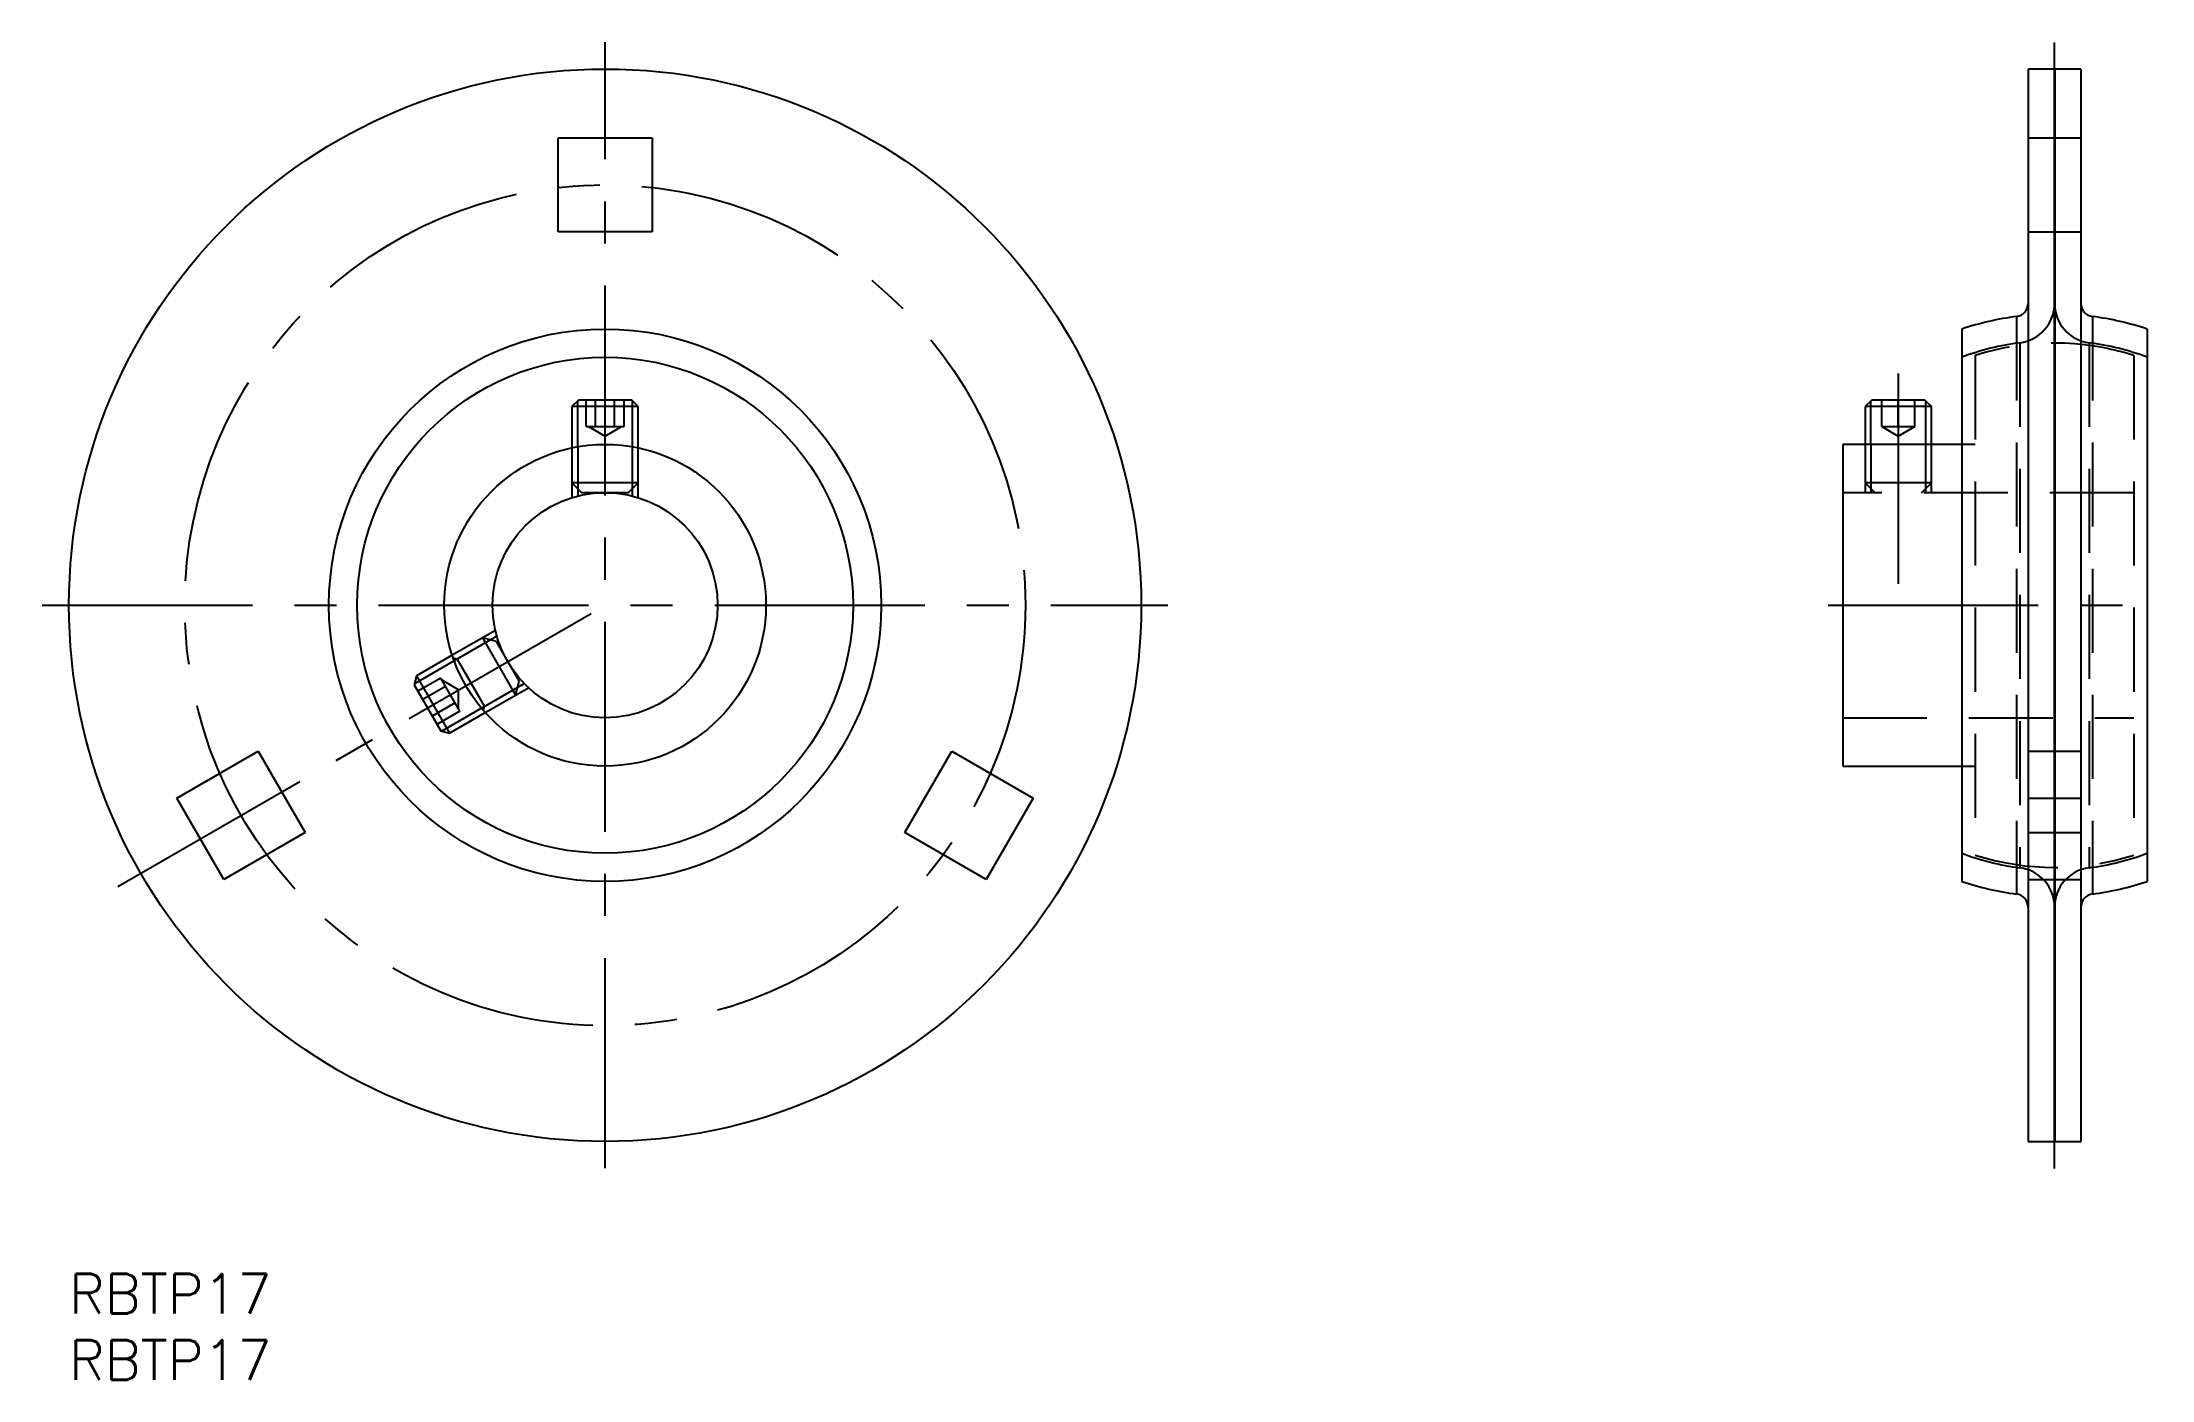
# Model space of a CAD drawing. Extents: x -2 to 157, y -8 to 93.
import ezdxf

# ---------------------------------------------------------------- set-up
doc = ezdxf.new("R2010")
doc.units = 0
doc.header["$LTSCALE"] = 0.5
doc.linetypes.add('CENTER', pattern=[50.8, 31.75, -6.35, 6.35, -6.35])
doc.linetypes.add('DASHED', pattern=[19.05, 12.7, -6.35])
for name, color, linetype in [('MSM_CENTER', 1, 'CENTER'), ('MSM_CONTINUOUS', 7, 'CONTINUOUS'), ('MSM_DASHED', 4, 'DASHED'), ('MSM_NARROW', 5, 'CONTINUOUS'), ('MSM_PART_NUMBER', 7, 'CONTINUOUS')]:
    doc.layers.add(name, color=color, linetype=linetype)
doc.styles.get("Standard").update_dxf_attribs({"font": 'txt.shx', "height": 3, "bigfont": 'bigfont.shx'})

msp = doc.modelspace()

# ---------------------------------------------------------------- linework, layer by layer
at = {"layer": 'MSM_CENTER'}
for p, q in [((40.5, 7.98), (40.5, 93.03)), ((150, 7.96), (150, 93.01)), ((138.2, 68), (138.2, 49.83)), ((3.69, 29.25), (41.91, 51.31)), ((-2.02, 50.5), (83.02, 50.5)), ((132.9, 50.5), (157.35, 50.5))]:
    msp.add_line(p, q, dxfattribs=at)
msp.add_circle((40.5, 50.5), 31.75, dxfattribs=at)
at = {"layer": 'MSM_CONTINUOUS'}
for p, q in [((149.98, 91), (148, 91)), ((148, 91), (148, 10)), ((150, 90.98), (149.98, 91)), ((149.98, 91), (149.98, 10)), ((150.02, 91), (150, 90.98)), ((150, 90.98), (150, 10.02)), ((152, 91), (150.02, 91)), ((150.02, 91), (150.02, 10)), ((152, 91), (152, 10)), ((36.95, 78.7), (36.95, 85.8)), ((36.95, 85.8), (44.05, 85.8)), ((44.05, 85.8), (44.05, 78.7)), ((44.05, 78.7), (36.95, 78.7)), ((143, 71.36), (143, 29.64)), ((157, 71.36), (157, 29.64)), ((38.49, 66), (38, 65.51)), ((43, 65.51), (38, 65.51)), ((38, 65.51), (38, 62.39)), ((42.51, 66), (38.49, 66)), ((43, 65.51), (42.51, 66)), ((43, 62.39), (43, 65.51)), ((136.19, 66), (135.7, 65.51)), ((140.7, 65.51), (135.7, 65.51)), ((135.7, 65.51), (135.7, 62.65)), ((140.21, 66), (136.19, 66)), ((140.7, 65.51), (140.21, 66)), ((140.7, 62.65), (140.7, 65.51)), ((143, 62.65), (134, 62.65)), ((134, 62.65), (134, 38.35)), ((28.95, 46.72), (26.25, 45.16)), ((26.25, 45.16), (26.07, 44.49)), ((26.25, 45.16), (28.75, 40.83)), ((26.07, 44.49), (28.08, 41.01)), ((28.75, 40.83), (31.45, 42.39)), ((28.08, 41.01), (28.75, 40.83)), ((8.15, 35.92), (14.3, 39.47)), ((14.3, 39.47), (17.85, 33.33)), ((63.15, 33.33), (66.7, 39.47)), ((66.7, 39.47), (72.85, 35.92)), ((134, 38.35), (143, 38.35)), ((11.7, 29.78), (8.15, 35.92)), ((72.85, 35.92), (69.3, 29.78)), ((17.85, 33.33), (11.7, 29.78)), ((69.3, 29.78), (63.15, 33.33)), ((148, 10), (149.98, 10)), ((149.98, 10), (150, 10.02)), ((150, 10.02), (150.02, 10)), ((150.02, 10), (152, 10))]:
    msp.add_line(p, q, dxfattribs=at)
for radius in [40.5, 20.86, 18.73, 12.15, 8.5]:
    msp.add_circle((40.5, 50.5), radius, dxfattribs=at)
for centre, radius, start, end in [((150, 50.5), 22, 97.4947, 108.553), ((147, 73.3), 1, 277.4947, 0), ((153, 73.3), 1, 180, 262.5053), ((150, 50.5), 22, 71.447, 82.5053), ((150, 50.5), 22, 251.447, 262.5053), ((147, 27.7), 1, 0, 82.5053), ((153, 27.7), 1, 97.4947, 180), ((150, 50.5), 22, 277.4947, 288.553)]:
    msp.add_arc(centre, radius, start, end, dxfattribs=at)
at = {"layer": 'MSM_DASHED'}
for p, q in [((148, 85.8), (152, 85.8)), ((148, 78.7), (152, 78.7)), ((147.13, 72.31), (147.13, 28.69)), ((152.87, 72.31), (152.87, 28.69)), ((147.39, 70.33), (147.39, 30.67)), ((152.61, 70.33), (152.61, 30.67)), ((144, 69.37), (144, 31.63)), ((156, 69.37), (156, 31.63)), ((39.06, 64), (39.06, 66)), ((39.78, 64), (39.78, 66)), ((41.22, 64), (41.22, 66)), ((41.94, 64), (41.94, 66)), ((136.95, 64), (136.95, 66)), ((138.2, 64), (138.2, 66)), ((139.45, 64), (139.45, 66)), ((39.06, 64), (41.94, 64)), ((39.25, 64), (40.5, 63.28)), ((40.5, 63.28), (41.75, 64)), ((135.71, 65.15), (135.7, 65.15)), ((136.95, 64), (139.45, 64)), ((136.95, 64), (138.2, 63.28)), ((138.2, 63.28), (139.45, 64)), ((140.7, 65.15), (140.7, 65.15)), ((38, 62.39), (38, 58.62)), ((38.43, 62.47), (38.43, 58.74)), ((42.57, 58.74), (42.57, 62.47)), ((43, 58.62), (43, 62.39)), ((135.7, 62.65), (135.7, 59)), ((136.13, 62.65), (136.13, 59)), ((140.27, 59), (140.27, 62.65)), ((140.7, 59), (140.7, 62.65)), ((144, 62.65), (143, 62.65)), ((38, 59.75), (38.75, 59)), ((43, 59.75), (38, 59.75)), ((42.25, 59), (38.75, 59)), ((42.25, 59), (43, 59.75)), ((156, 59), (134, 59)), ((135.7, 59.75), (136.45, 59)), ((140.7, 59.75), (135.7, 59.75)), ((139.95, 59), (140.7, 59.75)), ((32.21, 48.6), (28.95, 46.72)), ((32.33, 48.17), (29.1, 46.3)), ((32.26, 47.77), (31.24, 48.04)), ((31.24, 48.04), (33.74, 43.71)), ((29.32, 46.43), (29.02, 46.51)), ((29.32, 46.43), (31.38, 42.85)), ((32.26, 47.77), (34.01, 44.73)), ((28.09, 45), (26.35, 44)), ((29.53, 42.5), (28.09, 45)), ((29.43, 44.11), (28.18, 44.83)), ((33.74, 43.71), (34.01, 44.73)), ((28.45, 44.37), (26.72, 43.37)), ((29.17, 43.12), (27.44, 42.12)), ((29.43, 42.67), (29.43, 44.11)), ((31.16, 42.72), (34.39, 44.59)), ((31.45, 42.39), (34.71, 44.27)), ((29.53, 42.5), (27.8, 41.5)), ((31.3, 42.56), (31.38, 42.85)), ((134, 42), (156, 42)), ((143, 38.35), (144, 38.35)), ((148, 39.47), (152, 39.47)), ((148, 35.92), (152, 35.92)), ((148, 33.33), (152, 33.33)), ((148, 29.78), (152, 29.78))]:
    msp.add_line(p, q, dxfattribs=at)
for centre, radius, start, end in [((147, 73.3), 3, 277.4947, 0), ((153, 73.3), 3, 180, 262.5053), ((150, 50.5), 20, 97.4947, 110.4873), ((150, 50.5), 19.8, 72.3603, 107.6397), ((150, 50.5), 20, 69.5127, 82.5053), ((150, 50.5), 20, 249.5127, 262.5053), ((150, 50.5), 19.8, 252.3603, 287.6397), ((147, 27.7), 3, 360, 82.5053), ((153, 27.7), 3, 97.4947, 180), ((150, 50.5), 20, 277.4947, 290.4873)]:
    msp.add_arc(centre, radius, start, end, dxfattribs=at)
at = {"layer": 'MSM_NARROW'}
for p, q in [((38.43, 62.47), (38.43, 65.94)), ((42.57, 62.47), (42.57, 65.94)), ((136.13, 62.65), (136.13, 65.94)), ((140.27, 62.65), (140.27, 65.94)), ((29.1, 46.3), (26.09, 44.57)), ((31.16, 42.72), (28.16, 40.99))]:
    msp.add_line(p, q, dxfattribs=at)

# ---------------------------------------------------------------- texts
at = {"layer": 'MSM_PART_NUMBER'}
for p in [(0, -3), (0, -8)]:
    msp.add_text('RBTP17', height=3, dxfattribs=at).set_placement(p)

doc.saveas('drawing.dxf')
